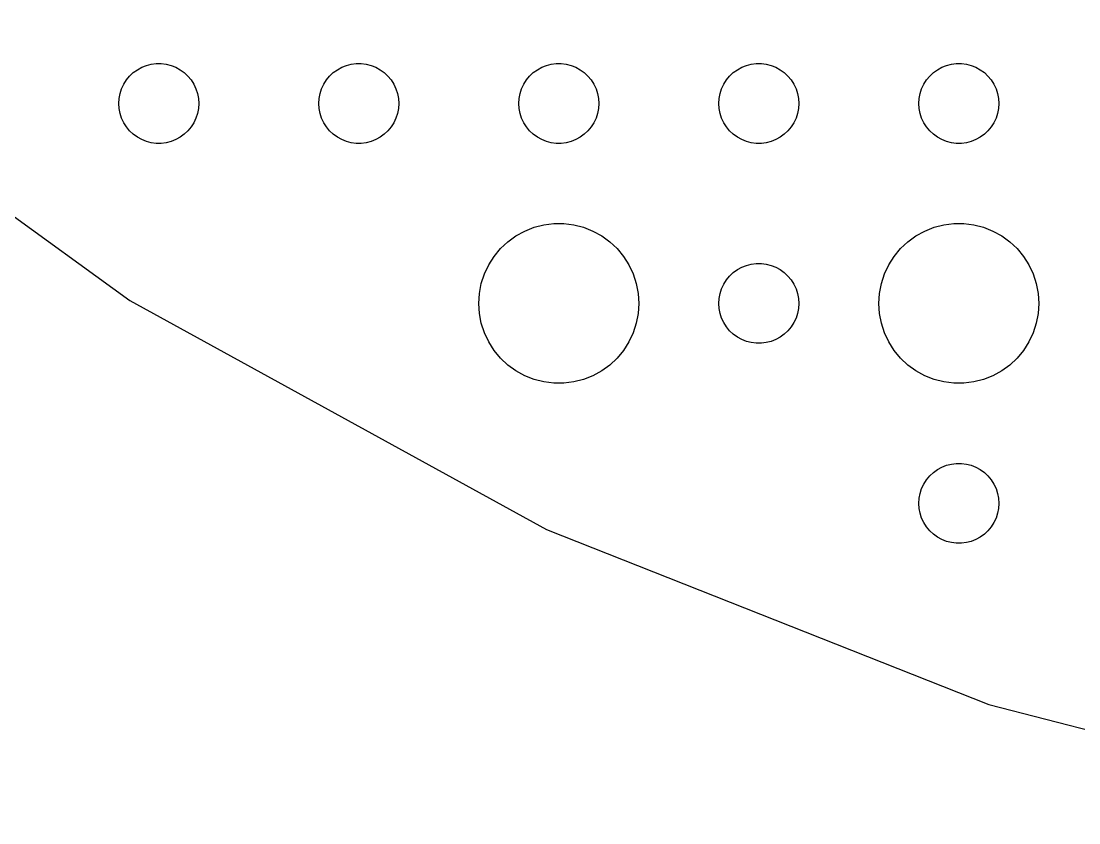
# Model space of a CAD drawing. Header units: metres. Extents: x -142 to 142, y -142 to 142.
# Drawn here: x -80.16 to -40.5, y -139.49 to -109.41 of the extents above; entities that cross this region are included whole.
import ezdxf

# ---------------------------------------------------------------- set-up
doc = ezdxf.new("R2010")
doc.units = ezdxf.units.M

msp = doc.modelspace()

# ---------------------------------------------------------------- linework, layer by layer
for p, q in [((-90.5142, -109.413), (-76.0874, -119.895)), ((-75.4635, -111.073), (-75.2811, -111.027)), ((-75.2811, -111.027), (-75.0942, -111.003)), ((-75.0942, -111.003), (-74.9058, -111.003)), ((-74.9058, -111.003), (-74.7189, -111.027)), ((-74.7189, -111.027), (-74.5365, -111.073)), ((-67.9635, -111.073), (-67.7811, -111.027)), ((-67.7811, -111.027), (-67.5942, -111.003)), ((-67.5942, -111.003), (-67.4058, -111.003)), ((-67.4058, -111.003), (-67.2189, -111.027)), ((-67.2189, -111.027), (-67.0365, -111.073)), ((-60.4635, -111.073), (-60.2811, -111.027)), ((-60.2811, -111.027), (-60.0942, -111.003)), ((-60.0942, -111.003), (-59.9058, -111.003)), ((-59.9058, -111.003), (-59.7189, -111.027)), ((-59.7189, -111.027), (-59.5365, -111.073)), ((-52.9635, -111.073), (-52.7811, -111.027)), ((-52.7811, -111.027), (-52.5942, -111.003)), ((-52.5942, -111.003), (-52.4058, -111.003)), ((-52.4058, -111.003), (-52.2189, -111.027)), ((-52.2189, -111.027), (-52.0365, -111.073)), ((-45.4635, -111.073), (-45.2811, -111.027)), ((-45.2811, -111.027), (-45.0942, -111.003)), ((-45.0942, -111.003), (-44.9058, -111.003)), ((-44.9058, -111.003), (-44.7189, -111.027)), ((-44.7189, -111.027), (-44.5365, -111.073)), ((-76.0934, -111.473), (-75.9561, -111.344)), ((-75.9561, -111.344), (-75.8037, -111.234)), ((-75.8037, -111.234), (-75.6387, -111.143)), ((-75.6387, -111.143), (-75.4635, -111.073)), ((-74.5365, -111.073), (-74.3613, -111.143)), ((-74.3613, -111.143), (-74.1963, -111.234)), ((-74.1963, -111.234), (-74.0439, -111.344)), ((-74.0439, -111.344), (-73.9065, -111.473)), ((-68.5934, -111.473), (-68.4561, -111.344)), ((-68.4561, -111.344), (-68.3037, -111.234)), ((-68.3037, -111.234), (-68.1387, -111.143)), ((-68.1387, -111.143), (-67.9635, -111.073)), ((-67.0365, -111.073), (-66.8613, -111.143)), ((-66.8613, -111.143), (-66.6963, -111.234)), ((-66.6963, -111.234), (-66.5439, -111.344)), ((-66.5439, -111.344), (-66.4065, -111.473)), ((-61.0934, -111.473), (-60.9561, -111.344)), ((-60.9561, -111.344), (-60.8037, -111.234)), ((-60.8037, -111.234), (-60.6387, -111.143)), ((-60.6387, -111.143), (-60.4635, -111.073)), ((-59.5365, -111.073), (-59.3613, -111.143)), ((-59.3613, -111.143), (-59.1963, -111.234)), ((-59.1963, -111.234), (-59.0439, -111.344)), ((-59.0439, -111.344), (-58.9065, -111.473)), ((-53.5934, -111.473), (-53.4561, -111.344)), ((-53.4561, -111.344), (-53.3037, -111.234)), ((-53.3037, -111.234), (-53.1387, -111.143)), ((-53.1387, -111.143), (-52.9635, -111.073)), ((-52.0365, -111.073), (-51.8613, -111.143)), ((-51.8613, -111.143), (-51.6963, -111.234)), ((-51.6963, -111.234), (-51.5439, -111.344)), ((-51.5439, -111.344), (-51.4065, -111.473)), ((-46.0934, -111.473), (-45.9561, -111.344)), ((-45.9561, -111.344), (-45.8037, -111.234)), ((-45.8037, -111.234), (-45.6387, -111.143)), ((-45.6387, -111.143), (-45.4635, -111.073)), ((-44.5365, -111.073), (-44.3613, -111.143)), ((-44.3613, -111.143), (-44.1963, -111.234)), ((-44.1963, -111.234), (-44.0439, -111.344)), ((-44.0439, -111.344), (-43.9065, -111.473)), ((-76.3947, -111.948), (-76.3145, -111.777)), ((-76.3145, -111.777), (-76.2135, -111.618)), ((-76.2135, -111.618), (-76.0934, -111.473)), ((-73.9065, -111.473), (-73.7865, -111.618)), ((-73.7865, -111.618), (-73.6855, -111.777)), ((-73.6855, -111.777), (-73.6053, -111.948)), ((-68.8947, -111.948), (-68.8145, -111.777)), ((-68.8145, -111.777), (-68.7135, -111.618)), ((-68.7135, -111.618), (-68.5934, -111.473)), ((-66.4065, -111.473), (-66.2865, -111.618)), ((-66.2865, -111.618), (-66.1855, -111.777)), ((-66.1855, -111.777), (-66.1053, -111.948)), ((-61.3947, -111.948), (-61.3145, -111.777)), ((-61.3145, -111.777), (-61.2135, -111.618)), ((-61.2135, -111.618), (-61.0934, -111.473)), ((-58.9065, -111.473), (-58.7865, -111.618)), ((-58.7865, -111.618), (-58.6855, -111.777)), ((-58.6855, -111.777), (-58.6053, -111.948)), ((-53.8947, -111.948), (-53.8145, -111.777)), ((-53.8145, -111.777), (-53.7135, -111.618)), ((-53.7135, -111.618), (-53.5934, -111.473)), ((-51.4065, -111.473), (-51.2865, -111.618)), ((-51.2865, -111.618), (-51.1855, -111.777)), ((-51.1855, -111.777), (-51.1053, -111.948)), ((-46.3947, -111.948), (-46.3145, -111.777)), ((-46.3145, -111.777), (-46.2135, -111.618)), ((-46.2135, -111.618), (-46.0934, -111.473)), ((-43.9065, -111.473), (-43.7865, -111.618)), ((-43.7865, -111.618), (-43.6855, -111.777)), ((-43.6855, -111.777), (-43.6053, -111.948)), ((-76.4882, -112.312), (-76.4529, -112.127)), ((-76.4529, -112.127), (-76.3947, -111.948)), ((-73.6053, -111.948), (-73.5471, -112.127)), ((-73.5471, -112.127), (-73.5118, -112.312)), ((-68.9882, -112.312), (-68.9529, -112.127)), ((-68.9529, -112.127), (-68.8947, -111.948)), ((-66.1053, -111.948), (-66.0471, -112.127)), ((-66.0471, -112.127), (-66.0118, -112.312)), ((-61.4882, -112.312), (-61.4529, -112.127)), ((-61.4529, -112.127), (-61.3947, -111.948)), ((-58.6053, -111.948), (-58.5471, -112.127)), ((-58.5471, -112.127), (-58.5118, -112.312)), ((-53.9882, -112.312), (-53.9529, -112.127)), ((-53.9529, -112.127), (-53.8947, -111.948)), ((-51.1053, -111.948), (-51.0471, -112.127)), ((-51.0471, -112.127), (-51.0118, -112.312)), ((-46.4882, -112.312), (-46.4529, -112.127)), ((-46.4529, -112.127), (-46.3947, -111.948)), ((-43.6053, -111.948), (-43.5471, -112.127)), ((-43.5471, -112.127), (-43.5118, -112.312)), ((-76.5, -112.5), (-76.4882, -112.312)), ((-76.4882, -112.688), (-76.5, -112.5)), ((-73.5118, -112.312), (-73.5, -112.5)), ((-73.5, -112.5), (-73.5118, -112.688)), ((-69, -112.5), (-68.9882, -112.312)), ((-68.9882, -112.688), (-69, -112.5)), ((-66.0118, -112.312), (-66, -112.5)), ((-66, -112.5), (-66.0118, -112.688)), ((-61.5, -112.5), (-61.4882, -112.312)), ((-61.4882, -112.688), (-61.5, -112.5)), ((-58.5118, -112.312), (-58.5, -112.5)), ((-58.5, -112.5), (-58.5118, -112.688)), ((-54, -112.5), (-53.9882, -112.312)), ((-53.9882, -112.688), (-54, -112.5)), ((-51.0118, -112.312), (-51, -112.5)), ((-51, -112.5), (-51.0118, -112.688)), ((-46.5, -112.5), (-46.4882, -112.312)), ((-46.4882, -112.688), (-46.5, -112.5)), ((-43.5118, -112.312), (-43.5, -112.5)), ((-43.5, -112.5), (-43.5118, -112.688)), ((-76.4529, -112.873), (-76.4882, -112.688)), ((-76.3947, -113.052), (-76.4529, -112.873)), ((-73.5471, -112.873), (-73.6053, -113.052)), ((-73.5118, -112.688), (-73.5471, -112.873)), ((-68.9529, -112.873), (-68.9882, -112.688)), ((-68.8947, -113.052), (-68.9529, -112.873)), ((-66.0471, -112.873), (-66.1053, -113.052)), ((-66.0118, -112.688), (-66.0471, -112.873)), ((-61.4529, -112.873), (-61.4882, -112.688)), ((-61.3947, -113.052), (-61.4529, -112.873)), ((-58.5471, -112.873), (-58.6053, -113.052)), ((-58.5118, -112.688), (-58.5471, -112.873)), ((-53.9529, -112.873), (-53.9882, -112.688)), ((-53.8947, -113.052), (-53.9529, -112.873)), ((-51.0471, -112.873), (-51.1053, -113.052)), ((-51.0118, -112.688), (-51.0471, -112.873)), ((-46.4529, -112.873), (-46.4882, -112.688)), ((-46.3947, -113.052), (-46.4529, -112.873)), ((-43.5471, -112.873), (-43.6053, -113.052)), ((-43.5118, -112.688), (-43.5471, -112.873)), ((-76.3145, -113.223), (-76.3947, -113.052)), ((-76.2135, -113.382), (-76.3145, -113.223)), ((-76.0934, -113.527), (-76.2135, -113.382)), ((-73.7865, -113.382), (-73.9065, -113.527)), ((-73.6855, -113.223), (-73.7865, -113.382)), ((-73.6053, -113.052), (-73.6855, -113.223)), ((-68.8145, -113.223), (-68.8947, -113.052)), ((-68.7135, -113.382), (-68.8145, -113.223)), ((-68.5934, -113.527), (-68.7135, -113.382)), ((-66.2865, -113.382), (-66.4065, -113.527)), ((-66.1855, -113.223), (-66.2865, -113.382)), ((-66.1053, -113.052), (-66.1855, -113.223)), ((-61.3145, -113.223), (-61.3947, -113.052)), ((-61.2135, -113.382), (-61.3145, -113.223)), ((-61.0934, -113.527), (-61.2135, -113.382)), ((-58.7865, -113.382), (-58.9065, -113.527)), ((-58.6855, -113.223), (-58.7865, -113.382)), ((-58.6053, -113.052), (-58.6855, -113.223)), ((-53.8145, -113.223), (-53.8947, -113.052)), ((-53.7135, -113.382), (-53.8145, -113.223)), ((-53.5934, -113.527), (-53.7135, -113.382)), ((-51.2865, -113.382), (-51.4065, -113.527)), ((-51.1855, -113.223), (-51.2865, -113.382)), ((-51.1053, -113.052), (-51.1855, -113.223)), ((-46.3145, -113.223), (-46.3947, -113.052)), ((-46.2135, -113.382), (-46.3145, -113.223)), ((-46.0934, -113.527), (-46.2135, -113.382)), ((-43.7865, -113.382), (-43.9065, -113.527)), ((-43.6855, -113.223), (-43.7865, -113.382)), ((-43.6053, -113.052), (-43.6855, -113.223)), ((-75.9561, -113.656), (-76.0934, -113.527)), ((-75.8037, -113.766), (-75.9561, -113.656)), ((-75.6387, -113.857), (-75.8037, -113.766)), ((-74.1963, -113.766), (-74.3613, -113.857)), ((-74.0439, -113.656), (-74.1963, -113.766)), ((-73.9065, -113.527), (-74.0439, -113.656)), ((-68.4561, -113.656), (-68.5934, -113.527)), ((-68.3037, -113.766), (-68.4561, -113.656)), ((-68.1387, -113.857), (-68.3037, -113.766)), ((-66.6963, -113.766), (-66.8613, -113.857)), ((-66.5439, -113.656), (-66.6963, -113.766)), ((-66.4065, -113.527), (-66.5439, -113.656)), ((-60.9561, -113.656), (-61.0934, -113.527)), ((-60.8037, -113.766), (-60.9561, -113.656)), ((-60.6387, -113.857), (-60.8037, -113.766)), ((-59.1963, -113.766), (-59.3613, -113.857)), ((-59.0439, -113.656), (-59.1963, -113.766)), ((-58.9065, -113.527), (-59.0439, -113.656)), ((-53.4561, -113.656), (-53.5934, -113.527)), ((-53.3037, -113.766), (-53.4561, -113.656)), ((-53.1387, -113.857), (-53.3037, -113.766)), ((-51.6963, -113.766), (-51.8613, -113.857)), ((-51.5439, -113.656), (-51.6963, -113.766)), ((-51.4065, -113.527), (-51.5439, -113.656)), ((-45.9561, -113.656), (-46.0934, -113.527)), ((-45.8037, -113.766), (-45.9561, -113.656)), ((-45.6387, -113.857), (-45.8037, -113.766)), ((-44.1963, -113.766), (-44.3613, -113.857)), ((-44.0439, -113.656), (-44.1963, -113.766)), ((-43.9065, -113.527), (-44.0439, -113.656)), ((-75.4635, -113.927), (-75.6387, -113.857)), ((-75.2811, -113.973), (-75.4635, -113.927)), ((-75.0942, -113.997), (-75.2811, -113.973)), ((-74.9058, -113.997), (-75.0942, -113.997)), ((-74.7189, -113.973), (-74.9058, -113.997)), ((-74.5365, -113.927), (-74.7189, -113.973)), ((-74.3613, -113.857), (-74.5365, -113.927)), ((-67.9635, -113.927), (-68.1387, -113.857)), ((-67.7811, -113.973), (-67.9635, -113.927)), ((-67.5942, -113.997), (-67.7811, -113.973)), ((-67.4058, -113.997), (-67.5942, -113.997)), ((-67.2189, -113.973), (-67.4058, -113.997)), ((-67.0365, -113.927), (-67.2189, -113.973)), ((-66.8613, -113.857), (-67.0365, -113.927)), ((-60.4635, -113.927), (-60.6387, -113.857)), ((-60.2811, -113.973), (-60.4635, -113.927)), ((-60.0942, -113.997), (-60.2811, -113.973)), ((-59.9058, -113.997), (-60.0942, -113.997)), ((-59.7189, -113.973), (-59.9058, -113.997)), ((-59.5365, -113.927), (-59.7189, -113.973)), ((-59.3613, -113.857), (-59.5365, -113.927)), ((-52.9635, -113.927), (-53.1387, -113.857)), ((-52.7811, -113.973), (-52.9635, -113.927)), ((-52.5942, -113.997), (-52.7811, -113.973)), ((-52.4058, -113.997), (-52.5942, -113.997)), ((-52.2189, -113.973), (-52.4058, -113.997)), ((-52.0365, -113.927), (-52.2189, -113.973)), ((-51.8613, -113.857), (-52.0365, -113.927)), ((-45.4635, -113.927), (-45.6387, -113.857)), ((-45.2811, -113.973), (-45.4635, -113.927)), ((-45.0942, -113.997), (-45.2811, -113.973)), ((-44.9058, -113.997), (-45.0942, -113.997)), ((-44.7189, -113.973), (-44.9058, -113.997)), ((-44.5365, -113.927), (-44.7189, -113.973)), ((-44.3613, -113.857), (-44.5365, -113.927)), ((-61.6075, -117.467), (-61.2773, -117.286)), ((-61.2773, -117.286), (-60.927, -117.147)), ((-60.927, -117.147), (-60.5621, -117.053)), ((-60.5621, -117.053), (-60.1884, -117.006)), ((-60.1884, -117.006), (-59.8116, -117.006)), ((-59.8116, -117.006), (-59.4379, -117.053)), ((-59.4379, -117.053), (-59.0729, -117.147)), ((-59.0729, -117.147), (-58.7227, -117.286)), ((-58.7227, -117.286), (-58.3925, -117.467)), ((-46.6075, -117.467), (-46.2773, -117.286)), ((-46.2773, -117.286), (-45.927, -117.147)), ((-45.927, -117.147), (-45.5621, -117.053)), ((-45.5621, -117.053), (-45.1884, -117.006)), ((-45.1884, -117.006), (-44.8116, -117.006)), ((-44.8116, -117.006), (-44.4379, -117.053)), ((-44.4379, -117.053), (-44.0729, -117.147)), ((-44.0729, -117.147), (-43.7227, -117.286)), ((-43.7227, -117.286), (-43.3925, -117.467)), ((-62.1869, -117.946), (-61.9123, -117.688)), ((-61.9123, -117.688), (-61.6075, -117.467)), ((-58.3925, -117.467), (-58.0877, -117.688)), ((-58.0877, -117.688), (-57.8131, -117.946)), ((-47.1869, -117.946), (-46.9123, -117.688)), ((-46.9123, -117.688), (-46.6075, -117.467)), ((-43.3925, -117.467), (-43.0877, -117.688)), ((-43.0877, -117.688), (-42.8131, -117.946)), ((-62.427, -118.237), (-62.1869, -117.946)), ((-57.8131, -117.946), (-57.5729, -118.237)), ((-47.427, -118.237), (-47.1869, -117.946)), ((-42.8131, -117.946), (-42.5729, -118.237)), ((-62.7893, -118.896), (-62.6289, -118.555)), ((-62.6289, -118.555), (-62.427, -118.237)), ((-57.5729, -118.237), (-57.3711, -118.555)), ((-57.3711, -118.555), (-57.2107, -118.896)), ((-53.1387, -118.643), (-52.9635, -118.573)), ((-52.9635, -118.573), (-52.7811, -118.527)), ((-52.7811, -118.527), (-52.5942, -118.503)), ((-52.5942, -118.503), (-52.4058, -118.503)), ((-52.4058, -118.503), (-52.2189, -118.527)), ((-52.2189, -118.527), (-52.0365, -118.573)), ((-52.0365, -118.573), (-51.8613, -118.643)), ((-47.7893, -118.896), (-47.6289, -118.555)), ((-47.6289, -118.555), (-47.427, -118.237)), ((-42.5729, -118.237), (-42.3711, -118.555)), ((-42.3711, -118.555), (-42.2107, -118.896)), ((-62.9057, -119.254), (-62.7893, -118.896)), ((-57.2107, -118.896), (-57.0942, -119.254)), ((-53.7135, -119.118), (-53.5934, -118.973)), ((-53.5934, -118.973), (-53.4561, -118.844)), ((-53.4561, -118.844), (-53.3037, -118.734)), ((-53.3037, -118.734), (-53.1387, -118.643)), ((-51.8613, -118.643), (-51.6963, -118.734)), ((-51.6963, -118.734), (-51.5439, -118.844)), ((-51.5439, -118.844), (-51.4065, -118.973)), ((-51.4065, -118.973), (-51.2865, -119.118)), ((-47.9057, -119.254), (-47.7893, -118.896)), ((-42.2107, -118.896), (-42.0942, -119.254)), ((-62.9763, -119.624), (-62.9057, -119.254)), ((-57.0942, -119.254), (-57.0237, -119.624)), ((-53.8947, -119.448), (-53.8145, -119.277)), ((-53.8145, -119.277), (-53.7135, -119.118)), ((-51.2865, -119.118), (-51.1855, -119.277)), ((-51.1855, -119.277), (-51.1053, -119.448)), ((-47.9763, -119.624), (-47.9057, -119.254)), ((-42.0942, -119.254), (-42.0237, -119.624)), ((-63, -120), (-62.9763, -119.624)), ((-57.0237, -119.624), (-57, -120)), ((-53.9882, -119.812), (-53.9529, -119.627)), ((-53.9529, -119.627), (-53.8947, -119.448)), ((-51.1053, -119.448), (-51.0471, -119.627)), ((-51.0471, -119.627), (-51.0118, -119.812)), ((-48, -120), (-47.9763, -119.624)), ((-42.0237, -119.624), (-42, -120)), ((-76.0874, -119.895), (-60.4606, -128.485)), ((-62.9763, -120.376), (-63, -120)), ((-57, -120), (-57.0237, -120.376)), ((-54, -120), (-53.9882, -119.812)), ((-53.9882, -120.188), (-54, -120)), ((-51.0118, -119.812), (-51, -120)), ((-51, -120), (-51.0118, -120.188)), ((-47.9763, -120.376), (-48, -120)), ((-42, -120), (-42.0237, -120.376)), ((-62.9057, -120.746), (-62.9763, -120.376)), ((-57.0237, -120.376), (-57.0942, -120.746)), ((-53.9529, -120.373), (-53.9882, -120.188)), ((-53.8947, -120.552), (-53.9529, -120.373)), ((-53.8145, -120.723), (-53.8947, -120.552)), ((-51.1053, -120.552), (-51.1855, -120.723)), ((-51.0471, -120.373), (-51.1053, -120.552)), ((-51.0118, -120.188), (-51.0471, -120.373)), ((-47.9057, -120.746), (-47.9763, -120.376)), ((-42.0237, -120.376), (-42.0942, -120.746)), ((-62.7893, -121.104), (-62.9057, -120.746)), ((-57.0942, -120.746), (-57.2107, -121.104)), ((-53.7135, -120.882), (-53.8145, -120.723)), ((-53.5934, -121.027), (-53.7135, -120.882)), ((-51.2865, -120.882), (-51.4065, -121.027)), ((-51.1855, -120.723), (-51.2865, -120.882)), ((-47.7893, -121.104), (-47.9057, -120.746)), ((-42.0942, -120.746), (-42.2107, -121.104)), ((-62.6289, -121.445), (-62.7893, -121.104)), ((-57.2107, -121.104), (-57.3711, -121.445)), ((-53.4561, -121.156), (-53.5934, -121.027)), ((-53.3037, -121.266), (-53.4561, -121.156)), ((-53.1387, -121.357), (-53.3037, -121.266)), ((-52.9635, -121.427), (-53.1387, -121.357)), ((-51.8613, -121.357), (-52.0365, -121.427)), ((-51.6963, -121.266), (-51.8613, -121.357)), ((-51.5439, -121.156), (-51.6963, -121.266)), ((-51.4065, -121.027), (-51.5439, -121.156)), ((-47.6289, -121.445), (-47.7893, -121.104)), ((-42.2107, -121.104), (-42.3711, -121.445)), ((-62.427, -121.763), (-62.6289, -121.445)), ((-57.3711, -121.445), (-57.5729, -121.763)), ((-52.7811, -121.473), (-52.9635, -121.427)), ((-52.5942, -121.497), (-52.7811, -121.473)), ((-52.4058, -121.497), (-52.5942, -121.497)), ((-52.2189, -121.473), (-52.4058, -121.497)), ((-52.0365, -121.427), (-52.2189, -121.473)), ((-47.427, -121.763), (-47.6289, -121.445)), ((-42.3711, -121.445), (-42.5729, -121.763)), ((-62.1869, -122.054), (-62.427, -121.763)), ((-61.9123, -122.312), (-62.1869, -122.054)), ((-57.8131, -122.054), (-58.0877, -122.312)), ((-57.5729, -121.763), (-57.8131, -122.054)), ((-47.1869, -122.054), (-47.427, -121.763)), ((-46.9123, -122.312), (-47.1869, -122.054)), ((-42.8131, -122.054), (-43.0877, -122.312)), ((-42.5729, -121.763), (-42.8131, -122.054)), ((-61.6075, -122.533), (-61.9123, -122.312)), ((-61.2773, -122.714), (-61.6075, -122.533)), ((-58.3925, -122.533), (-58.7227, -122.714)), ((-58.0877, -122.312), (-58.3925, -122.533)), ((-46.6075, -122.533), (-46.9123, -122.312)), ((-46.2773, -122.714), (-46.6075, -122.533)), ((-43.3925, -122.533), (-43.7227, -122.714)), ((-43.0877, -122.312), (-43.3925, -122.533)), ((-60.927, -122.853), (-61.2773, -122.714)), ((-60.5621, -122.947), (-60.927, -122.853)), ((-60.1884, -122.994), (-60.5621, -122.947)), ((-59.4379, -122.947), (-59.8116, -122.994)), ((-59.0729, -122.853), (-59.4379, -122.947)), ((-58.7227, -122.714), (-59.0729, -122.853)), ((-45.927, -122.853), (-46.2773, -122.714)), ((-45.5621, -122.947), (-45.927, -122.853)), ((-45.1884, -122.994), (-45.5621, -122.947)), ((-44.4379, -122.947), (-44.8116, -122.994)), ((-44.0729, -122.853), (-44.4379, -122.947)), ((-43.7227, -122.714), (-44.0729, -122.853)), ((-59.8116, -122.994), (-60.1884, -122.994)), ((-44.8116, -122.994), (-45.1884, -122.994)), ((-45.6387, -126.143), (-45.4635, -126.073)), ((-45.4635, -126.073), (-45.2811, -126.027)), ((-45.2811, -126.027), (-45.0942, -126.003)), ((-45.0942, -126.003), (-44.9058, -126.003)), ((-44.9058, -126.003), (-44.7189, -126.027)), ((-44.7189, -126.027), (-44.5365, -126.073)), ((-44.5365, -126.073), (-44.3613, -126.143)), ((-46.2135, -126.618), (-46.0934, -126.473)), ((-46.0934, -126.473), (-45.9561, -126.344)), ((-45.9561, -126.344), (-45.8037, -126.234)), ((-45.8037, -126.234), (-45.6387, -126.143)), ((-44.3613, -126.143), (-44.1963, -126.234)), ((-44.1963, -126.234), (-44.0439, -126.344)), ((-44.0439, -126.344), (-43.9065, -126.473)), ((-43.9065, -126.473), (-43.7865, -126.618)), ((-46.3947, -126.948), (-46.3145, -126.777)), ((-46.3145, -126.777), (-46.2135, -126.618)), ((-43.7865, -126.618), (-43.6855, -126.777)), ((-43.6855, -126.777), (-43.6053, -126.948)), ((-46.4882, -127.312), (-46.4529, -127.127)), ((-46.4529, -127.127), (-46.3947, -126.948)), ((-43.6053, -126.948), (-43.5471, -127.127)), ((-43.5471, -127.127), (-43.5118, -127.312)), ((-46.5, -127.5), (-46.4882, -127.312)), ((-46.4882, -127.688), (-46.5, -127.5)), ((-46.4529, -127.873), (-46.4882, -127.688)), ((-43.5118, -127.688), (-43.5471, -127.873)), ((-43.5118, -127.312), (-43.5, -127.5)), ((-43.5, -127.5), (-43.5118, -127.688)), ((-46.3947, -128.052), (-46.4529, -127.873)), ((-46.3145, -128.223), (-46.3947, -128.052)), ((-43.6053, -128.052), (-43.6855, -128.223)), ((-43.5471, -127.873), (-43.6053, -128.052)), ((-60.4606, -128.485), (-43.8804, -135.05)), ((-46.2135, -128.382), (-46.3145, -128.223)), ((-46.0934, -128.527), (-46.2135, -128.382)), ((-43.7865, -128.382), (-43.9065, -128.527)), ((-43.6855, -128.223), (-43.7865, -128.382)), ((-45.9561, -128.656), (-46.0934, -128.527)), ((-45.8037, -128.766), (-45.9561, -128.656)), ((-45.6387, -128.857), (-45.8037, -128.766)), ((-45.4635, -128.927), (-45.6387, -128.857)), ((-44.3613, -128.857), (-44.5365, -128.927)), ((-44.1963, -128.766), (-44.3613, -128.857)), ((-44.0439, -128.656), (-44.1963, -128.766)), ((-43.9065, -128.527), (-44.0439, -128.656)), ((-45.2811, -128.973), (-45.4635, -128.927)), ((-45.0942, -128.997), (-45.2811, -128.973)), ((-44.9058, -128.997), (-45.0942, -128.997)), ((-44.7189, -128.973), (-44.9058, -128.997)), ((-44.5365, -128.927), (-44.7189, -128.973)), ((-43.8804, -135.05), (-26.6081, -139.485))]:
    msp.add_line(p, q)

doc.saveas('drawing.dxf')
